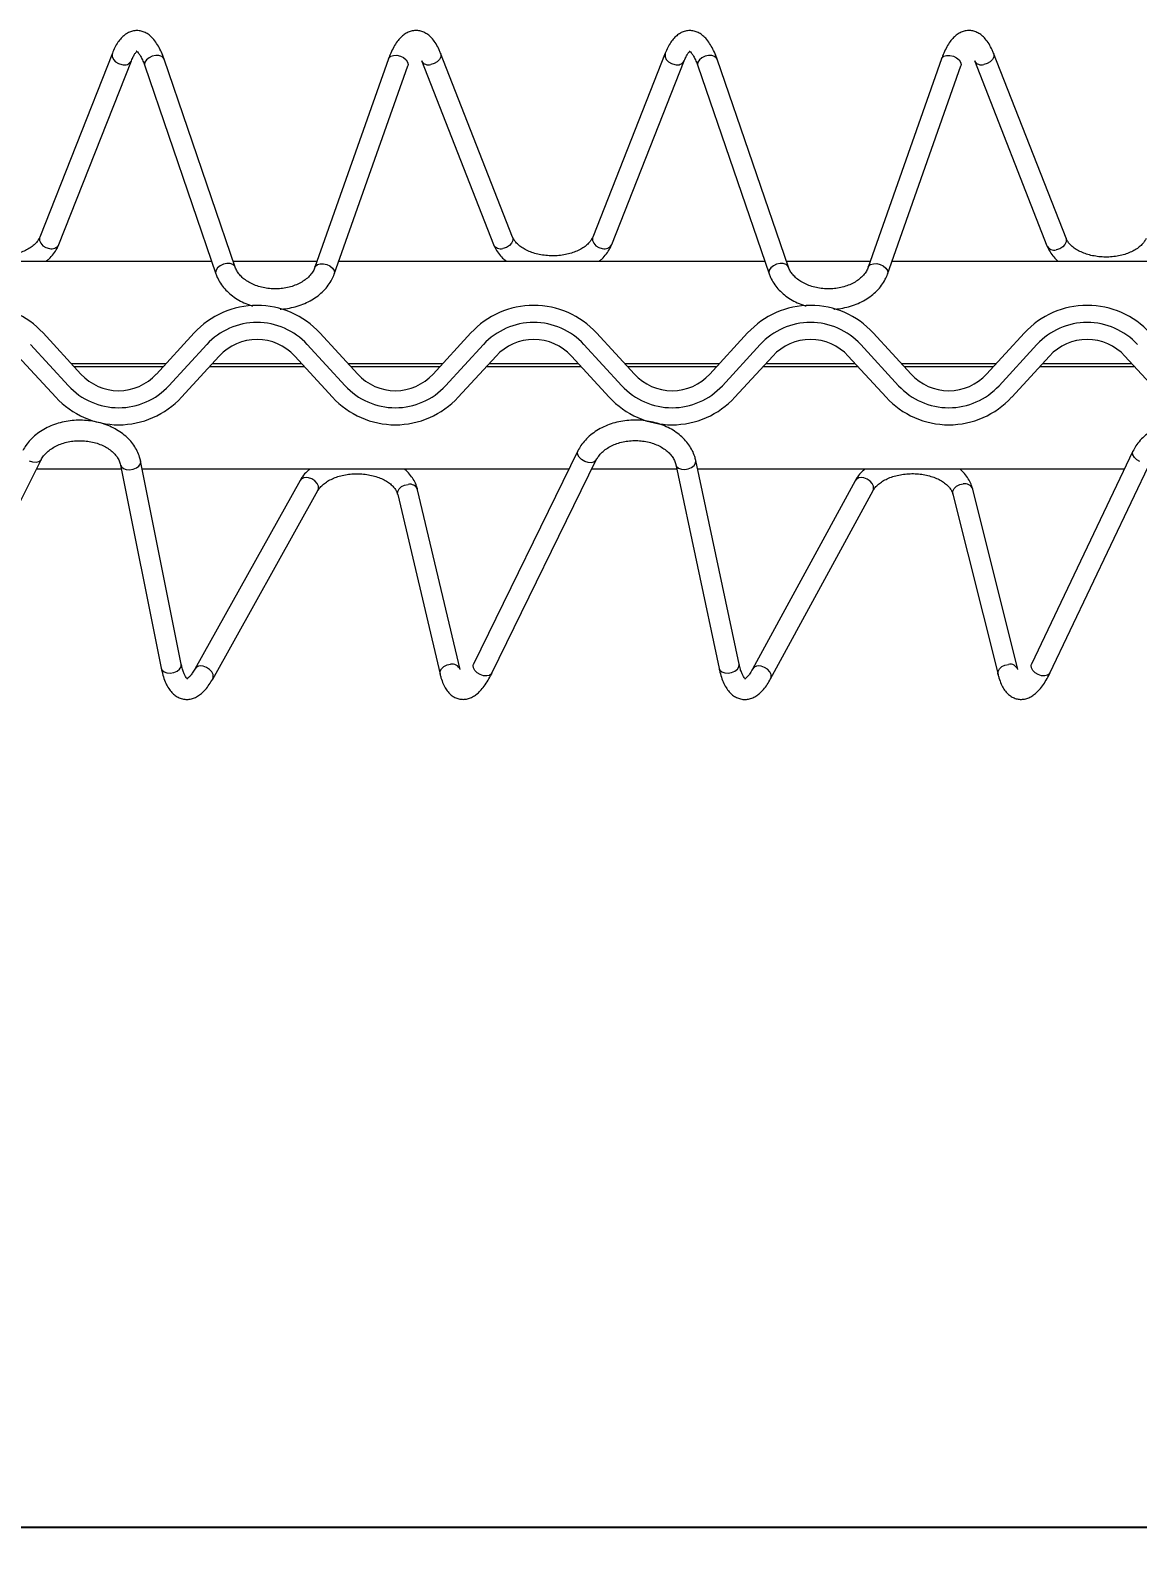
# Model space of a CAD drawing. Header units: millimetres. Extents: x 8743 to 322652, y 10189 to 229505.
# Drawn here: x 213731 to 223115, y 156994 to 169935 of the extents above; entities that cross this region are included whole.
import ezdxf

# ---------------------------------------------------------------- set-up
doc = ezdxf.new("R2010")
doc.units = ezdxf.units.MM
doc.header["$LTSCALE"] = 300
doc.header["$MEASUREMENT"] = 0
doc.header["$PDSIZE"] = -5
doc.layers.get('0').update_dxf_attribs({"color": 8, "linetype": 'CONTINUOUS'})
doc.layers.get('Defpoints').update_dxf_attribs({"color": 8, "linetype": 'CONTINUOUS'})
doc.layers.add('AZ-DIML', color=8, linetype='CONTINUOUS')
doc.styles.add('HY울릉도L', font='H2WULL_0.TTF')
doc.dimstyles.new('NDIM', dxfattribs={"dimscale": 150, "dimtxt": 3, "dimasz": 1.5, "dimexe": 3, "dimexo": 2, "dimgap": 1, "dimtad": 1, "dimdec": 0, "dimdsep": 46, "dimlunit": 6, "dimtxsty": 'HY울릉도L', "dimblk1": '_RXDOT', "dimblk2": '_RXDOT', "dimsah": 1, "dimcen": 3, "dimdle": 3, "dimclrd": 256, "dimclre": 256, "dimclrt": 3, "dimadec": 0, "dimazin": 0, "dimtfac": 1, "dimtdec": 4, "dimtix": 1, "dimtmove": 2, "dimatfit": 3, "dimldrblk": '_RXDOT', "dimfxl": 1, "dimtolj": 1, "dimtzin": 0, "dimarcsym": 0})

# ---------------------------------------------------------------- blocks, each defined once
blk = doc.blocks.new('*D406')
at = {"layer": 'AZ-DIML', "lineweight": -2}
for p, q in [((205681, 166205), (205681, 157229)), ((280752, 166205), (280752, 157229)), ((207181, 157244), (279252, 157244))]:
    blk.add_line(p, q, dxfattribs=at)
at = {"layer": 'AZ-DIML'}
for points in [[(207181, 157494), (207181, 156994), (205681, 157244)], [(279252, 156994), (279252, 157494), (280752, 157244)]]:
    blk.add_solid(points, dxfattribs=at)
at = {"layer": 'Defpoints', "color": 0}
for p in [(205681, 166215), (280752, 166215), (280752, 157244)]:
    blk.add_point(p, dxfattribs=at)
at = {"layer": 'AZ-DIML', "color": 3, "insert": (243216, 158066), "char_height": 1500, "attachment_point": 5, "style": 'HY울릉도L'}
blk.add_mtext('\\A1;2590', dxfattribs=at)
blk = doc.blocks.new('_RXDOT')
at = {"color": 0, "linetype": 'ByBlock'}
blk.add_line((-1, 0), (2, 0), dxfattribs=at)
at = {"color": 0, "linetype": 'ByBlock', "const_width": 0.5}
blk.add_lwpolyline([(-0.25, 0, 1), (0.25, 0, 1)], format="xyb", close=True, dxfattribs=at)

msp = doc.modelspace()

# ---------------------------------------------------------------- linework, layer by layer
at = {"color": 7, "linetype": 'Continuous', "lineweight": 15}
for p, q in [((214425.1, 169742.8), (213809.6, 168183.4)), ((213971.1, 168119.7), (214586.5, 169679.1)), ((215466.5, 167928.9), (214863.6, 169692.1)), ((216766.2, 169694.2), (216142.8, 167927.3)), ((217045.7, 169679.6), (217656.5, 168120.4)), ((217818.1, 168183.7), (217207.3, 169743)), ((219112.3, 169742.9), (218496.8, 168183.4)), ((218658.3, 168119.7), (219273.8, 169679.2)), ((220156.8, 167928.7), (219551.3, 169692.4)), ((221453.9, 169693.9), (220833.1, 167927.5)), ((221732.9, 169679.6), (222347.9, 168109.8)), ((222509.5, 168173.1), (221894.6, 169742.9)), ((214699.4, 169635.9), (215302.2, 167872.7)), ((216306.5, 167869.5), (216929.9, 169636.5)), ((219387.1, 169636), (219992.6, 167872.3)), ((220996.8, 167869.9), (221617.7, 169636.4)), ((211655.5, 167980.2), (215265.5, 167980.2)), ((215448.9, 167980.2), (216161.5, 167980.2)), ((216345.5, 167980.2), (219955.6, 167980.2)), ((220139.1, 167980.2), (220851.6, 167980.2)), ((221035.6, 167980.2), (224654.8, 167980.2)), ((213837.9, 167370.2), (214158.8, 167021.1)), ((214797.9, 167021.1), (215118.7, 167370.2)), ((216183.9, 167370.2), (216504.7, 167021.1)), ((217143.8, 167021.1), (217464.7, 167370.2)), ((218529.8, 167370.2), (218850.7, 167021.1)), ((219489.8, 167021.1), (219810.6, 167370.2)), ((220875.8, 167370.2), (221196.6, 167021.1)), ((221835.7, 167021.1), (222156.6, 167370.2)), ((214052.2, 166923.2), (213731.4, 167272.3)), ((215225.2, 167272.3), (214904.4, 166923.2)), ((216398.2, 166923.2), (216077.4, 167272.3)), ((217571.2, 167272.3), (217250.3, 166923.2)), ((218744.2, 166923.2), (218423.3, 167272.3)), ((219917.1, 167272.3), (219596.3, 166923.2)), ((221090.1, 166923.2), (220769.3, 167272.3)), ((222263.1, 167272.3), (221942.3, 166923.2)), ((213945.7, 166825.3), (213624.9, 167174.4)), ((214075, 167112.2), (214881.6, 167112.2)), ((214855, 167083.3), (214101.6, 167083.3)), ((215331.7, 167174.4), (215010.9, 166825.3)), ((216054.6, 167083.3), (215248, 167083.3)), ((215274.6, 167112.2), (216028, 167112.2)), ((216291.7, 166825.3), (215970.8, 167174.4)), ((216421, 167112.2), (217227.6, 167112.2)), ((217201, 167083.3), (216447.6, 167083.3)), ((217677.7, 167174.4), (217356.9, 166825.3)), ((218400.6, 167083.3), (217593.9, 167083.3)), ((217620.5, 167112.2), (218374, 167112.2)), ((218637.6, 166825.3), (218316.8, 167174.4)), ((218766.9, 167112.2), (219573.5, 167112.2)), ((219546.9, 167083.3), (218793.5, 167083.3)), ((220023.7, 167174.4), (219702.8, 166825.3)), ((220746.5, 167083.3), (219939.9, 167083.3)), ((219966.5, 167112.2), (220719.9, 167112.2)), ((220983.6, 166825.3), (220662.8, 167174.4)), ((221112.9, 167112.2), (221919.5, 167112.2)), ((221892.9, 167083.3), (221139.5, 167083.3)), ((222369.6, 167174.4), (222048.8, 166825.3)), ((223092.5, 167083.3), (222285.9, 167083.3)), ((222312.4, 167112.2), (223065.9, 167112.2)), ((223329.5, 166825.3), (223008.7, 167174.4)), ((212913.2, 164483.8), (213821.5, 166294.2)), ((218371.8, 166369.9), (217487, 164561.3)), ((217643, 164485), (218527.7, 166293.6)), ((219738.3, 164561.2), (219371, 166289.5)), ((223077.2, 166367.6), (222216.1, 164560.9)), ((222372.8, 164486.2), (223234, 166292.9)), ((214501.5, 166215.3), (213781.9, 166215.3)), ((214494.5, 166250.4), (214839.1, 164527.5)), ((215009.3, 164561.5), (214664.7, 166284.4)), ((218296.2, 166215.3), (214678.6, 166215.3)), ((219209.3, 166215.3), (218489.4, 166215.3)), ((219201.2, 166253.4), (219568.5, 164525.1)), ((223004.6, 166215.3), (219386.8, 166215.3)), ((216016.3, 166118.1), (215123.9, 164520.1)), ((215275.5, 164435.5), (216167.9, 166033.5)), ((217372.5, 164515.4), (217012.7, 166040.9)), ((220721.7, 166116), (219852.9, 164519.7)), ((220005.3, 164436.7), (220874.2, 166033)), ((222101.5, 164515.3), (221718.9, 166045.5)), ((216843.8, 166001), (217203.5, 164475.6)), ((221550.5, 166003.4), (221933, 164473.2))]:
    msp.add_line(p, q, dxfattribs=at)
at = {"color": 8, "linetype": 'Continuous', "lineweight": 15}
for p, q in [((214425.1, 169742.9), (214423, 169736.1)), ((214423, 169736.1), (214423.2, 169713.4)), ((214423.2, 169713.4), (214433.4, 169690.4)), ((214433.4, 169690.4), (214452.3, 169669.9)), ((214452.3, 169669.9), (214477.6, 169654.3)), ((214477.6, 169654.3), (214506.4, 169645.6)), ((214701.2, 169666), (214697.5, 169645.4)), ((214714.7, 169686.4), (214701.2, 169666)), ((214736.1, 169704), (214714.7, 169686.4)), ((214763.1, 169716.9), (214736.1, 169704)), ((214792.3, 169723.4), (214763.1, 169716.9)), ((214820.2, 169722.7), (214792.3, 169723.4)), ((214843.4, 169714.9), (214820.2, 169722.7)), ((214859.1, 169701), (214843.4, 169714.9)), ((214863.6, 169692.1), (214859.1, 169701)), ((216766.2, 169694.2), (216770.6, 169702.8)), ((216770.6, 169702.8), (216786.3, 169716.6)), ((216786.3, 169716.6), (216809.5, 169724.3)), ((216809.5, 169724.3), (216837.3, 169724.8)), ((216837.3, 169724.8), (216866.4, 169718.1)), ((216866.4, 169718.1), (216893.3, 169705.1)), ((216893.3, 169705.1), (216914.8, 169687.3)), ((216914.8, 169687.3), (216928.2, 169666.9)), ((216928.2, 169666.9), (216931.9, 169646.2)), ((217154.2, 169654.4), (217125.4, 169645.9)), ((217179.7, 169669.9), (217154.2, 169654.4)), ((217198.7, 169690.3), (217179.7, 169669.9)), ((217209.1, 169713.2), (217198.7, 169690.3)), ((217207.3, 169743), (217209.4, 169736)), ((217209.4, 169736), (217209.1, 169713.2)), ((219112.3, 169742.9), (219110.2, 169735.8)), ((219110.2, 169735.8), (219110.5, 169713.1)), ((219110.5, 169713.1), (219120.8, 169690.1)), ((219120.8, 169690.1), (219139.9, 169669.7)), ((219139.9, 169669.7), (219165.3, 169654.2)), ((219165.3, 169654.2), (219194.1, 169645.6)), ((219388.9, 169665.8), (219385.2, 169645.2)), ((219402.2, 169686.3), (219388.9, 169665.8)), ((219423.6, 169704), (219402.2, 169686.3)), ((219450.5, 169717), (219423.6, 169704)), ((219479.6, 169723.5), (219450.5, 169717)), ((219507.5, 169723), (219479.6, 169723.5)), ((219530.8, 169715.3), (219507.5, 169723)), ((219546.7, 169701.5), (219530.8, 169715.3)), ((219551.3, 169692.4), (219546.7, 169701.5)), ((221453.9, 169693.9), (221458.4, 169702.8)), ((221458.4, 169702.8), (221474.2, 169716.5)), ((221474.2, 169716.5), (221497.5, 169724.1)), ((221497.5, 169724.1), (221525.4, 169724.5)), ((221525.4, 169724.5), (221554.5, 169717.8)), ((221554.5, 169717.8), (221581.4, 169704.8)), ((221581.4, 169704.8), (221602.7, 169686.9)), ((221602.7, 169686.9), (221616, 169666.5)), ((221616, 169666.5), (221619.6, 169645.8)), ((221841.2, 169654.2), (221812.4, 169645.7)), ((221866.7, 169669.6), (221841.2, 169654.2)), ((221885.8, 169690), (221866.7, 169669.6)), ((221896.3, 169712.9), (221885.8, 169690)), ((221894.6, 169742.9), (221896.7, 169735.7)), ((221896.7, 169735.7), (221896.3, 169712.9)), ((214697.5, 169645.4), (214699.4, 169635.9)), ((216931.9, 169646.2), (216929.9, 169636.5)), ((219385.2, 169645.2), (219387.1, 169636)), ((221619.6, 169645.8), (221617.7, 169636.4)), ((213809.6, 168183.4), (213807.5, 168176.6)), ((213807.5, 168176.6), (213807.7, 168153.9)), ((213807.7, 168153.9), (213817.9, 168130.9)), ((213817.9, 168130.9), (213836.8, 168110.4)), ((213836.8, 168110.4), (213862.2, 168094.9)), ((217790.6, 168110.6), (217765.1, 168095.1)), ((217809.6, 168131), (217790.6, 168110.6)), ((217819.9, 168153.9), (217809.6, 168131)), ((217818.1, 168183.7), (217820.3, 168176.7)), ((217820.3, 168176.7), (217819.9, 168153.9)), ((218496.8, 168183.4), (218494.7, 168176.3)), ((218494.7, 168176.3), (218495, 168153.5)), ((218495, 168153.5), (218505.3, 168130.6)), ((218505.3, 168130.6), (218524.4, 168110.1)), ((218524.4, 168110.1), (218549.8, 168094.7)), ((222481.7, 168099.8), (222456.2, 168084.4)), ((222500.8, 168120.2), (222481.7, 168099.8)), ((222511.2, 168143.1), (222500.8, 168120.2)), ((222509.5, 168173.1), (222511.7, 168165.9)), ((222511.7, 168165.9), (222511.2, 168143.1)), ((213862.2, 168094.9), (213890.9, 168086.1)), ((217765.1, 168095.1), (217736.3, 168086.6)), ((218549.8, 168094.7), (218578.6, 168086.1)), ((222456.2, 168084.4), (222427.4, 168076)), ((215304.1, 167902.8), (215300.4, 167882.1)), ((215300.4, 167882.1), (215302.2, 167872.7)), ((215317.5, 167923.1), (215304.1, 167902.8)), ((215339, 167940.8), (215317.5, 167923.1)), ((215366, 167953.7), (215339, 167940.8)), ((215395.2, 167960.2), (215366, 167953.7)), ((215423, 167959.5), (215395.2, 167960.2)), ((215446.3, 167951.7), (215423, 167959.5)), ((215462, 167937.8), (215446.3, 167951.7)), ((215466.4, 167929.3), (215462, 167937.8)), ((216142.9, 167927.7), (216147.1, 167935.9)), ((216147.1, 167935.9), (216162.9, 167949.7)), ((216162.9, 167949.7), (216186, 167957.3)), ((216186, 167957.3), (216213.9, 167957.8)), ((216213.9, 167957.8), (216243, 167951.2)), ((216243, 167951.2), (216269.9, 167938.2)), ((216269.9, 167938.2), (216291.3, 167920.4)), ((216291.3, 167920.4), (216304.7, 167899.9)), ((216304.7, 167899.9), (216308.5, 167879.3)), ((216308.5, 167879.3), (216306.5, 167869.5)), ((219994.4, 167902.1), (219990.7, 167881.5)), ((219990.7, 167881.5), (219992.6, 167872.3)), ((220007.7, 167922.5), (219994.4, 167902.1)), ((220029.1, 167940.3), (220007.7, 167922.5)), ((220056, 167953.2), (220029.1, 167940.3)), ((220085.1, 167959.8), (220056, 167953.2)), ((220113, 167959.2), (220085.1, 167959.8)), ((220136.3, 167951.6), (220113, 167959.2)), ((220152.2, 167937.8), (220136.3, 167951.6)), ((220156.7, 167929.1), (220152.2, 167937.8)), ((220833.2, 167927.9), (220837.6, 167936.3)), ((220837.6, 167936.3), (220853.4, 167950.1)), ((220853.4, 167950.1), (220876.7, 167957.6)), ((220876.7, 167957.6), (220904.6, 167958.1)), ((220904.6, 167958.1), (220933.7, 167951.4)), ((220933.7, 167951.4), (220960.5, 167938.3)), ((220960.5, 167938.3), (220981.9, 167920.5)), ((220981.9, 167920.5), (220995.2, 167900)), ((220995.2, 167900), (220998.8, 167879.4)), ((220998.8, 167879.4), (220996.8, 167869.9)), ((213817.7, 166288.3), (213801.6, 166276.3)), ((213821.3, 166293.9), (213817.7, 166288.3)), ((218368.5, 166358.5), (218371.8, 166369.9)), ((218371.2, 166337.8), (218368.5, 166358.5)), ((218383.3, 166316.4), (218371.2, 166337.8)), ((218403.5, 166296.8), (218383.3, 166316.4)), ((218429.2, 166281.4), (218403.5, 166296.8)), ((218527.6, 166293.3), (218523.9, 166287.5)), ((219371.6, 166286.2), (219371, 166289.5)), ((223074.1, 166356.4), (223077.3, 166367.6)), ((223076.8, 166335.7), (223074.1, 166356.4)), ((223089.1, 166314.3), (223076.8, 166335.7)), ((223109.3, 166294.9), (223089.1, 166314.3)), ((223135.2, 166279.7), (223109.3, 166294.9)), ((213751.3, 166273.5), (213723.2, 166283)), ((213778.6, 166271.2), (213751.3, 166273.5)), ((213801.6, 166276.3), (213778.6, 166271.2)), ((214494.6, 166250), (214501.7, 166234.5)), ((214501.7, 166234.5), (214518.7, 166219.9)), ((214518.7, 166219.9), (214543, 166211)), ((214543, 166211), (214571.8, 166209)), ((214571.8, 166209), (214601.5, 166214)), ((214601.5, 166214), (214628.6, 166225.4)), ((214628.6, 166225.4), (214649.7, 166241.9)), ((214649.7, 166241.9), (214662.5, 166261.4)), ((214662.5, 166261.4), (214665.2, 166281.7)), ((214665.2, 166281.7), (214664.7, 166284.4)), ((218457.4, 166272.1), (218429.2, 166281.4)), ((218484.7, 166270), (218457.4, 166272.1)), ((218507.8, 166275.4), (218484.7, 166270)), ((218523.9, 166287.5), (218507.8, 166275.4)), ((219201.3, 166253), (219208.2, 166238.2)), ((219208.2, 166238.2), (219225.1, 166223.6)), ((219225.1, 166223.6), (219249.4, 166214.9)), ((219249.4, 166214.9), (219278.1, 166213)), ((219278.1, 166213), (219307.7, 166218.1)), ((219307.7, 166218.1), (219334.8, 166229.6)), ((219334.8, 166229.6), (219356, 166246.2)), ((219356, 166246.2), (219368.8, 166265.9)), ((219368.8, 166265.9), (219371.6, 166286.2)), ((216116.6, 166132.1), (216088.6, 166141.9)), ((216141.7, 166115.6), (216116.6, 166132.1)), ((216160.8, 166094.2), (216141.7, 166115.6)), ((216171.6, 166070.7), (216160.8, 166094.2)), ((216167.9, 166033.5), (216172.9, 166047.7)), ((216172.9, 166047.7), (216171.6, 166070.7)), ((216844.5, 166026.5), (216855.9, 166048.6)), ((216855.9, 166048.6), (216876, 166067.4)), ((216876, 166067.4), (216902.5, 166080.6)), ((216902.5, 166080.6), (216932, 166086.5)), ((220822.7, 166130.9), (220794.6, 166140.6)), ((220847.9, 166114.4), (220822.7, 166130.9)), ((220867, 166093.2), (220847.9, 166114.4)), ((220877.8, 166069.6), (220867, 166093.2)), ((220874.2, 166033), (220878.9, 166046.7)), ((220878.9, 166046.7), (220877.8, 166069.6)), ((221549.8, 166006.6), (221551, 166029.3)), ((221551, 166029.3), (221562.4, 166051.5)), ((221562.4, 166051.5), (221582.4, 166070.5)), ((221582.4, 166070.5), (221608.8, 166083.8)), ((221608.8, 166083.8), (221638.2, 166090.1)), ((216843.2, 166003.7), (216844.5, 166026.5)), ((216843.8, 166001), (216843.2, 166003.7)), ((221550.5, 166003.4), (221549.8, 166006.6)), ((214839.1, 164527.5), (214846.2, 164511.6)), ((214846.2, 164511.6), (214863.2, 164497)), ((214863.2, 164497), (214887.6, 164488.1)), ((214887.6, 164488.1), (214916.4, 164486.1)), ((214916.4, 164486.1), (214946.1, 164491)), ((214946.1, 164491), (214973.1, 164502.5)), ((214973.1, 164502.5), (214994.3, 164519)), ((214994.3, 164519), (215007, 164538.5)), ((215007, 164538.5), (215009.7, 164558.8)), ((215009.7, 164558.8), (215009.3, 164561.5)), ((215224.2, 164534.1), (215196.2, 164543.9)), ((215249.3, 164517.6), (215224.2, 164534.1)), ((215268.4, 164496.2), (215249.3, 164517.6)), ((215279.2, 164472.6), (215268.4, 164496.2)), ((217203, 164478.3), (217204.3, 164501)), ((217203.5, 164475.5), (217203, 164478.3)), ((217204.3, 164501), (217215.7, 164523.1)), ((217215.7, 164523.1), (217235.8, 164541.9)), ((217235.8, 164541.9), (217262.2, 164555.1)), ((217262.2, 164555.1), (217291.7, 164561.1)), ((217483.7, 164549.9), (217487, 164561.3)), ((217486.4, 164529.2), (217483.7, 164549.9)), ((217498.5, 164507.8), (217486.4, 164529.2)), ((217518.7, 164488.2), (217498.5, 164507.8)), ((217544.4, 164472.8), (217518.7, 164488.2)), ((217639.1, 164478.9), (217623, 164466.7)), ((217643, 164485), (217639.1, 164478.9)), ((219568.5, 164525.1), (219575.5, 164509.8)), ((219575.5, 164509.8), (219592.4, 164495.3)), ((219592.4, 164495.3), (219616.6, 164486.6)), ((219616.6, 164486.6), (219645.3, 164484.6)), ((219645.3, 164484.6), (219675, 164489.8)), ((219675, 164489.8), (219702.1, 164501.3)), ((219702.1, 164501.3), (219723.3, 164517.9)), ((219723.3, 164517.9), (219736.1, 164537.6)), ((219736.1, 164537.6), (219738.8, 164557.9)), ((219738.8, 164557.9), (219738.3, 164561.2)), ((219953.9, 164534.5), (219925.7, 164544.2)), ((219979, 164518.1), (219953.9, 164534.5)), ((219998.1, 164496.8), (219979, 164518.1)), ((220008.9, 164473.3), (219998.1, 164496.8)), ((221932.4, 164476.4), (221933.6, 164499.2)), ((221933, 164473.2), (221932.4, 164476.4)), ((221933.6, 164499.2), (221944.9, 164521.4)), ((221944.9, 164521.4), (221964.9, 164540.3)), ((221964.9, 164540.3), (221991.3, 164553.7)), ((221991.3, 164553.7), (222020.8, 164559.9)), ((222212.9, 164549.7), (222216.1, 164560.9)), ((222215.6, 164529), (222212.9, 164549.7)), ((222227.9, 164507.6), (222215.6, 164529)), ((222248.2, 164488.2), (222227.9, 164507.6)), ((222274, 164473), (222248.2, 164488.2)), ((222368.9, 164479.9), (222352.8, 164467.6)), ((222372.8, 164486.2), (222368.9, 164479.9)), ((215275.5, 164435.5), (215280.5, 164449.7)), ((215280.5, 164449.7), (215279.2, 164472.6)), ((217572.7, 164463.5), (217544.4, 164472.8)), ((217600, 164461.4), (217572.7, 164463.5)), ((217623, 164466.7), (217600, 164461.4)), ((220005.4, 164436.7), (220010.1, 164450.3)), ((220010.1, 164450.3), (220008.9, 164473.3)), ((222302.3, 164463.9), (222274, 164473)), ((222329.7, 164462.1), (222302.3, 164463.9)), ((222352.8, 164467.6), (222329.7, 164462.1))]:
    msp.add_line(p, q, dxfattribs=at)
for centre, radius, start, end in [((214525.8, 169711.8), 69, 253.64278, 331.42957), ((217106.4, 169712.1), 68.9, 208.37541, 286.04018), ((219213.2, 169711.6), 68.7, 253.84352, 331.82261), ((221793.6, 169711.9), 68.8, 208.32354, 285.88831), ((213910.4, 168152.2), 68.9, 253.60567, 331.77604), ((217717.2, 168152.7), 68.8, 208.02161, 286.07453), ((218597.7, 168152.1), 68.7, 253.8508, 331.84517), ((222408.5, 168142), 68.7, 207.96206, 285.92325), ((216068, 166082.6), 62.7, 70.89507, 145.52081), ((216945.2, 166015.6), 72.1, 20.48138, 100.52158), ((220774.2, 166080.7), 63.2, 71.14118, 146.05799), ((221651.9, 166019.6), 71.8, 21.18138, 101.00249), ((215175.6, 164484.6), 62.7, 70.89977, 145.27821), ((217304.9, 164490), 72.2, 20.85682, 100.48539), ((219905.3, 164484.3), 63.3, 71.16278, 145.79439), ((222034.5, 164489.3), 71.9, 21.54533, 100.97302)]:
    msp.add_arc(centre, radius, start, end, dxfattribs=at)
at = {"color": 7, "linetype": 'Continuous', "lineweight": 15}
for centre, radius, start, end in [((213305.3, 166880.8), 723.3, 42.58222, 137.41778), ((215651.3, 166880.8), 723.3, 42.58222, 137.41778), ((217997.2, 166880.8), 723.3, 42.58222, 137.41778), ((220343.2, 166880.8), 723.3, 42.58222, 137.41778), ((222689.2, 166880.8), 723.3, 42.58222, 137.41778), ((215651.3, 166880.8), 578.7, 42.58222, 137.41778), ((217997.2, 166880.8), 578.7, 42.58222, 137.41778), ((220343.2, 166880.8), 578.7, 42.58222, 137.41778), ((222689.2, 166880.8), 578.7, 42.58222, 137.41778), ((215651.3, 166880.8), 434, 42.58222, 137.41778), ((217997.2, 166880.8), 434, 42.58222, 137.41778), ((220343.2, 166880.8), 434, 42.58222, 137.41778), ((222689.2, 166880.8), 434, 42.58222, 137.41778), ((214478.3, 167314.8), 434, 222.58222, 317.41778), ((216824.3, 167314.8), 434, 222.58222, 317.41778), ((219170.2, 167314.8), 434, 222.58222, 317.41778), ((221516.2, 167314.8), 434, 222.58222, 317.41778), ((214478.3, 167314.8), 723.3, 222.58222, 317.41778), ((214478.3, 167314.8), 578.7, 222.58222, 317.41778), ((216824.3, 167314.8), 723.3, 222.58222, 317.41778), ((216824.3, 167314.8), 578.7, 222.58222, 317.41778), ((219170.2, 167314.8), 723.3, 222.58222, 317.41778), ((219170.2, 167314.8), 578.7, 222.58222, 317.41778), ((221516.2, 167314.8), 723.3, 222.58222, 317.41778), ((221516.2, 167314.8), 578.7, 222.58222, 317.41778)]:
    msp.add_arc(centre, radius, start, end, dxfattribs=at)
for points, knots in [([(214863.6, 169692.1), (214860, 169702.3), (214849.3, 169732.6), (214828.9, 169778.6), (214801.1, 169827.7), (214770.5, 169867.5), (214737.8, 169897.7), (214704.5, 169918.4), (214669.5, 169931.1), (214632.5, 169935.6), (214595.4, 169931.2), (214560.1, 169918.2), (214528.1, 169897.9), (214498.6, 169870.4), (214470.9, 169834.8), (214446.1, 169792.4), (214431.9, 169758.9), (214425.1, 169742.8)], [0, 0, 0, 0, 0.0410967, 0.1218047, 0.2041123, 0.2885651, 0.3579154, 0.4203928, 0.4786101, 0.5349717, 0.5945933, 0.6531652, 0.7132085, 0.7777778, 0.8493115, 0.9279113, 1, 1, 1, 1]), ([(217207.3, 169743), (217203.5, 169752.3), (217192, 169780.4), (217170, 169822.3), (217140.8, 169863.3), (217109, 169894.6), (217076.4, 169916.4), (217041.7, 169930.3), (217004.8, 169936), (216967.4, 169932.9), (216931.6, 169921.1), (216898.6, 169901.9), (216867.7, 169875.3), (216838.3, 169840.6), (216810.4, 169796.7), (216786.2, 169747.5), (216772.4, 169710.8), (216766.2, 169694.2)], [0, 0, 0, 0, 0.0415326, 0.1242981, 0.2088034, 0.2779157, 0.3403666, 0.3987068, 0.4553013, 0.5151142, 0.5739796, 0.6344535, 0.6995389, 0.7715616, 0.8504285, 0.9325319, 1, 1, 1, 1]), ([(219551.3, 169692.4), (219547.7, 169702.6), (219536.9, 169732.9), (219516.5, 169778.8), (219488.6, 169827.9), (219457.9, 169867.7), (219425.1, 169897.9), (219391.8, 169918.6), (219356.7, 169931.2), (219319.7, 169935.7), (219282.6, 169931.3), (219247.3, 169918.2), (219215.3, 169897.8), (219185.7, 169870.4), (219158, 169834.6), (219133.2, 169792.3), (219119.1, 169758.9), (219112.3, 169742.9)], [0, 0, 0, 0, 0.0411075, 0.1218265, 0.2041441, 0.2885927, 0.3579554, 0.4204683, 0.4787316, 0.5351412, 0.5948092, 0.6534292, 0.7135272, 0.7781484, 0.8497166, 0.9283268, 1, 1, 1, 1]), ([(221894.6, 169742.9), (221890.7, 169752.3), (221879.3, 169780.3), (221857.2, 169822.2), (221828.1, 169863.2), (221796.3, 169894.5), (221763.7, 169916.3), (221729.1, 169930.2), (221692.2, 169936), (221654.8, 169932.8), (221619, 169921), (221586.1, 169901.8), (221555.3, 169875.3), (221525.9, 169840.5), (221498.1, 169796.6), (221473.8, 169747.5), (221460.1, 169710.6), (221453.9, 169693.9)], [0, 0, 0, 0, 0.0415214, 0.1242757, 0.2087797, 0.2778997, 0.3403298, 0.3986355, 0.45519, 0.514958, 0.5737704, 0.6341846, 0.6992061, 0.7711763, 0.8500213, 0.932129, 1, 1, 1, 1]), ([(214586.5, 169679.1), (214589.3, 169685.8), (214597, 169704.6), (214609.8, 169728.8), (214623.9, 169749.1), (214630.1, 169755.2), (214633.2, 169758.1)], [0, 0, 0, 0, 0.1611002, 0.4492277, 0.72912, 1, 1, 1, 1]), ([(214628.4, 169761), (214628.2, 169761.1), (214627.3, 169761.4), (214632.4, 169758.7), (214642.7, 169748.6), (214656.7, 169729.9), (214672.2, 169702.9), (214686.7, 169671.2), (214695.6, 169646.5), (214699.4, 169635.9)], [0, 0, 0, 0, 0.046009, 0.2015232, 0.3652174, 0.5281586, 0.6953314, 0.8684997, 1, 1, 1, 1]), ([(219273.8, 169679.2), (219276.6, 169685.9), (219284.3, 169704.6), (219297, 169728.8), (219310.4, 169748.3), (219316.3, 169753.9), (219318.9, 169756.4)], [0, 0, 0, 0, 0.168473, 0.4697959, 0.7625321, 1, 1, 1, 1]), ([(219315.9, 169761.1), (219315.7, 169761.2), (219314.9, 169761.4), (219320, 169758.7), (219330.4, 169748.6), (219344.5, 169729.8), (219360, 169702.7), (219374.5, 169671), (219383.3, 169646.5), (219387.1, 169636)], [0, 0, 0, 0, 0.0483576, 0.203766, 0.3673599, 0.5302104, 0.6972639, 0.8702826, 1, 1, 1, 1]), ([(213809.6, 168183.4), (213807.8, 168179.2), (213802.4, 168166.7), (213787.9, 168144.5), (213762.6, 168117.7), (213728.8, 168092.1), (213688.5, 168069.6), (213642.5, 168050.9), (213591.8, 168036.6), (213537.7, 168027.3), (213481.7, 168023.5), (213425.3, 168025.1), (213370.2, 168032.3), (213317.9, 168044.6), (213269.9, 168061.6), (213227.6, 168082.5), (213191.8, 168106.4), (213163.5, 168132.2), (213142.5, 168158.5), (213134.8, 168175.3), (213130.9, 168183.7)], [0, 0, 0, 0, 0.0282739, 0.084194, 0.1437598, 0.2014916, 0.2586397, 0.3157331, 0.3729777, 0.4304331, 0.4880595, 0.5457555, 0.6033915, 0.660811, 0.7179264, 0.7746698, 0.8310842, 0.8873908, 0.9439687, 1, 1, 1, 1]), ([(213865.7, 167980.2), (213872.7, 167985.8), (213895.7, 168003.9), (213926.6, 168039.9), (213954.4, 168081.3), (213966.4, 168108.9), (213971.1, 168119.7)], [0, 0, 0, 0, 0.1450066, 0.4722944, 0.7948617, 1, 1, 1, 1]), ([(217656.5, 168120.4), (217660.7, 168110.6), (217671.7, 168084.8), (217696.9, 168045.7), (217728, 168008.5), (217752.2, 167988.3), (217761.9, 167980.2)], [0, 0, 0, 0, 0.1859686, 0.4887889, 0.7959014, 1, 1, 1, 1]), ([(218496.8, 168183.4), (218495, 168179.2), (218489.6, 168166.7), (218475.1, 168144.5), (218449.8, 168117.7), (218416, 168092.1), (218375.8, 168069.6), (218329.7, 168050.9), (218279, 168036.6), (218224.9, 168027.3), (218168.9, 168023.5), (218112.5, 168025.1), (218057.4, 168032.3), (218005.2, 168044.6), (217957.2, 168061.6), (217914.8, 168082.5), (217879, 168106.4), (217850.7, 168132.2), (217829.8, 168158.5), (217822, 168175.3), (217818.1, 168183.7)], [0, 0, 0, 0, 0.028274, 0.0841943, 0.1437602, 0.2014922, 0.2586404, 0.315734, 0.3729787, 0.4304343, 0.4880609, 0.545757, 0.6033862, 0.6608124, 0.7179219, 0.7746655, 0.8310801, 0.8873905, 0.9439685, 1, 1, 1, 1]), ([(218552.9, 167980.2), (218559.9, 167985.8), (218582.9, 168003.9), (218613.8, 168039.9), (218641.7, 168081.3), (218653.7, 168108.9), (218658.3, 168119.7)], [0, 0, 0, 0, 0.145005, 0.4722892, 0.794853, 1, 1, 1, 1]), ([(222347.9, 168109.8), (222352.1, 168100), (222363.1, 168074.3), (222388.3, 168035.2), (222415.7, 168001.7), (222435.7, 167984.9), (222441.2, 167980.2)], [0, 0, 0, 0, 0.2037825, 0.53561, 0.8721221, 1, 1, 1, 1]), ([(223187.9, 168172), (223186, 168167.8), (223180.6, 168155.3), (223165.8, 168133.2), (223140.3, 168106.4), (223106.4, 168080.9), (223065.9, 168058.4), (223019.7, 168039.8), (222968.9, 168025.7), (222914.7, 168016.6), (222858.7, 168012.9), (222802.3, 168014.7), (222747.3, 168022), (222695.1, 168034.4), (222647.3, 168051.6), (222605.1, 168072.6), (222569.5, 168096.5), (222541.4, 168122.3), (222520.9, 168148.4), (222513.2, 168165), (222509.5, 168173.1)], [0, 0, 0, 0, 0.0283257, 0.084272, 0.1438579, 0.2016625, 0.2589101, 0.316106, 0.3734628, 0.4310285, 0.4887577, 0.5465568, 0.6042957, 0.6618092, 0.7190196, 0.7758502, 0.832362, 0.8887685, 0.9454682, 1, 1, 1, 1]), ([(215302.2, 167872.7), (215306.2, 167862.2), (215316.7, 167834.2), (215340.9, 167790.9), (215376.2, 167744.5), (215419.2, 167702.1), (215469.1, 167664.5), (215525.2, 167632.7), (215574.3, 167610.7), (215605.6, 167601.8), (215615.2, 167599.1)], [0, 0, 0, 0, 0.083578, 0.2223605, 0.3621413, 0.5036086, 0.6466171, 0.7908148, 0.935778, 1, 1, 1, 1]), ([(216142.8, 167927.3), (216140.7, 167922), (216134.1, 167904.9), (216117, 167876.4), (216088.1, 167843.6), (216051.9, 167814.2), (216009.5, 167789.1), (215961.8, 167768.9), (215909.9, 167754.1), (215855.2, 167745.3), (215799.3, 167742.8), (215743.5, 167746.6), (215689.4, 167756.6), (215638.5, 167772.4), (215592.2, 167793.4), (215551.6, 167818.8), (215517.7, 167847.7), (215491.1, 167879.1), (215474.9, 167906.5), (215468.6, 167923.2), (215466.5, 167928.9)], [0, 0, 0, 0, 0.0283728, 0.0915613, 0.1527242, 0.2122426, 0.2709777, 0.3294121, 0.3877637, 0.446104, 0.5044537, 0.5627808, 0.6210081, 0.6790888, 0.7370046, 0.794814, 0.8526264, 0.9107537, 0.9697481, 1, 1, 1, 1]), ([(215848.4, 167572.1), (215851.4, 167572.1), (215877.6, 167572.7), (215926.3, 167580.6), (215993.2, 167596.2), (216056.8, 167619.5), (216116.1, 167649.3), (216169.9, 167685.3), (216217.3, 167726.9), (216256.9, 167773.4), (216287.2, 167821.2), (216300.4, 167854.4), (216306.5, 167869.5)], [0, 0, 0, 0, 0.0143925, 0.1260078, 0.2377981, 0.3497864, 0.4619472, 0.574141, 0.6861007, 0.7974206, 0.9076657, 1, 1, 1, 1]), ([(219992.6, 167872.3), (219996.6, 167861.8), (220007.1, 167833.8), (220031.3, 167790.5), (220066.8, 167744.1), (220109.8, 167701.8), (220159.7, 167664.2), (220215.8, 167632.5), (220264.9, 167610.5), (220296, 167601.8), (220305.4, 167599.1)], [0, 0, 0, 0, 0.0836715, 0.222622, 0.3625849, 0.5042254, 0.6474051, 0.7917724, 0.9369055, 1, 1, 1, 1]), ([(220833.1, 167927.5), (220831, 167922.2), (220824.4, 167905.1), (220807.4, 167876.6), (220778.5, 167843.8), (220742.4, 167814.4), (220700, 167789.2), (220652.3, 167769), (220600.4, 167754.2), (220545.8, 167745.4), (220489.8, 167742.8), (220434, 167746.6), (220379.9, 167756.5), (220329, 167772.3), (220282.7, 167793.2), (220242.1, 167818.6), (220208.1, 167847.5), (220181.4, 167878.9), (220165.3, 167906.3), (220159, 167923), (220156.8, 167928.7)], [0, 0, 0, 0, 0.0283729, 0.0915778, 0.1527527, 0.2122746, 0.271016, 0.3294504, 0.3878076, 0.4461458, 0.5044992, 0.5628214, 0.6210497, 0.6791307, 0.7370528, 0.7948575, 0.8526715, 0.9107929, 0.9697832, 1, 1, 1, 1]), ([(220540.1, 167572.1), (220542.8, 167572.2), (220568.7, 167572.8), (220617.1, 167580.7), (220683.9, 167596.4), (220747.5, 167619.7), (220806.8, 167649.5), (220860.6, 167685.6), (220907.9, 167727.2), (220947.4, 167773.8), (220977.6, 167821.6), (220990.8, 167854.8), (220996.8, 167869.9)], [0, 0, 0, 0, 0.0129501, 0.1247426, 0.2366924, 0.3488541, 0.4611905, 0.5735516, 0.6856776, 0.79716, 0.9075618, 1, 1, 1, 1]), ([(214664.7, 166284.4), (214662.2, 166295.3), (214655.5, 166324.2), (214637.3, 166369.4), (214608.4, 166418.6), (214571.5, 166464.2), (214527.2, 166505.7), (214476.1, 166542.3), (214419.2, 166573.3), (214357.3, 166598.1), (214291.8, 166616.2), (214223.7, 166627.4), (214154.3, 166631.4), (214084.7, 166628.2), (214016.2, 166617.8), (213949.9, 166600.3), (213887, 166575.9), (213828.7, 166544.9), (213775.9, 166507.8), (213730.1, 166465.2), (213692.8, 166419.8), (213674.7, 166387.3), (213666.3, 166372.1)], [0, 0, 0, 0, 0.02987048, 0.07893491, 0.12826329, 0.17813688, 0.22860781, 0.27960765, 0.33099928, 0.38264552, 0.43442221, 0.48626529, 0.53814051, 0.59006837, 0.64206019, 0.69412878, 0.74629932, 0.7985414, 0.85077399, 0.90287137, 0.95463435, 1, 1, 1, 1]), ([(219371, 166289.5), (219368.4, 166300.4), (219361.3, 166329.1), (219342.5, 166374.2), (219313.1, 166423.1), (219275.6, 166468.5), (219230.8, 166509.7), (219179.3, 166545.9), (219121.9, 166576.5), (219059.8, 166600.8), (218994, 166618.4), (218925.7, 166629.1), (218856.3, 166632.5), (218786.8, 166628.8), (218718.4, 166617.9), (218652.3, 166599.8), (218589.7, 166575), (218531.7, 166543.5), (218479.4, 166506), (218434.1, 166463), (218397.5, 166417.5), (218380, 166385), (218371.8, 166369.9)], [0, 0, 0, 0, 0.0298736, 0.0789814, 0.1283626, 0.178299, 0.2288326, 0.279885, 0.3313203, 0.3829996, 0.434805, 0.4866671, 0.5385641, 0.5905177, 0.6425338, 0.6946292, 0.7468268, 0.7990885, 0.8513403, 0.9034379, 0.9551884, 1, 1, 1, 1]), ([(223661.4, 166624.4), (223650.1, 166626.2), (223616.2, 166631.8), (223558.2, 166633.3), (223488.8, 166629.3), (223420.5, 166617.8), (223354.7, 166599.3), (223292.4, 166573.9), (223234.7, 166542), (223182.9, 166504.1), (223138.1, 166460.7), (223102.3, 166415), (223085.1, 166382.6), (223077.2, 166367.6)], [0, 0, 0, 0, 0.0477128, 0.1441052, 0.2405903, 0.3372074, 0.4339755, 0.5309158, 0.6279843, 0.7250102, 0.8217274, 0.9177699, 1, 1, 1, 1]), ([(213821.5, 166294.2), (213824.3, 166299.5), (213833.3, 166316.2), (213854.3, 166343.6), (213887.5, 166374.4), (213927.4, 166401.4), (213973, 166423.8), (214023.3, 166440.9), (214077, 166452.2), (214132.6, 166457.4), (214188.7, 166456.2), (214243.7, 166448.7), (214296, 166435.3), (214344.4, 166416.4), (214387.5, 166392.7), (214424.3, 166365.2), (214454.1, 166334.7), (214476.3, 166302.2), (214489, 166273.9), (214493, 166256.5), (214494.5, 166250.4)], [0, 0, 0, 0, 0.0284345, 0.0899353, 0.1499908, 0.2089567, 0.2674612, 0.3258283, 0.384149, 0.442483, 0.5008054, 0.5590696, 0.6172073, 0.6751698, 0.732996, 0.7907691, 0.8486988, 0.907227, 0.9671009, 1, 1, 1, 1]), ([(218527.7, 166293.6), (218530.5, 166298.9), (218539.3, 166315.7), (218560, 166343.1), (218592.8, 166374.1), (218632.4, 166401.3), (218677.8, 166423.9), (218727.9, 166441.3), (218781.4, 166452.9), (218837, 166458.4), (218893.1, 166457.5), (218948.2, 166450.4), (219000.7, 166437.2), (219049.3, 166418.6), (219092.6, 166395.1), (219129.8, 166367.7), (219159.9, 166337.3), (219182.5, 166304.9), (219195.4, 166276.7), (219199.7, 166259.5), (219201.2, 166253.4)], [0, 0, 0, 0, 0.0284368, 0.0900819, 0.150232, 0.2092551, 0.2677912, 0.3261781, 0.3845187, 0.4428704, 0.5012141, 0.5595039, 0.6176603, 0.675659, 0.7335065, 0.7912989, 0.8492293, 0.9077327, 0.9675404, 1, 1, 1, 1]), ([(216098.2, 166215.3), (216090.4, 166208.8), (216067.2, 166189.5), (216039.9, 166156.6), (216023.2, 166129.3), (216016.3, 166118.1)], [0, 0, 0, 0, 0.2299033, 0.6849126, 1, 1, 1, 1]), ([(216167.9, 166033.5), (216170.5, 166037.8), (216178.5, 166051.3), (216197.9, 166074.1), (216229.2, 166100.4), (216267.5, 166124), (216311.8, 166144.1), (216361.1, 166159.8), (216414.3, 166170.8), (216469.8, 166176.4), (216526.2, 166176.6), (216581.9, 166171.2), (216635.3, 166160.5), (216684.8, 166144.9), (216729.1, 166125.2), (216767.1, 166102.1), (216798, 166076.9), (216821.1, 166050.5), (216836.7, 166024.8), (216841.5, 166008.8), (216843.8, 166001)], [0, 0, 0, 0, 0.0283363, 0.088279, 0.1464309, 0.2036721, 0.2607586, 0.3179362, 0.3753274, 0.4329003, 0.4905821, 0.5482508, 0.6057522, 0.6629755, 0.7198366, 0.7763385, 0.8326447, 0.8890542, 0.9463242, 1, 1, 1, 1]), ([(217012.7, 166040.9), (217010, 166051.1), (217002.7, 166077.7), (216983.7, 166118.9), (216953.8, 166162.9), (216925.9, 166195.3), (216905.9, 166211.3), (216900.9, 166215.3)], [0, 0, 0, 0, 0.1559892, 0.4049022, 0.6566061, 0.9135617, 1, 1, 1, 1]), ([(220804.2, 166215.3), (220795.7, 166208.1), (220771.9, 166187.9), (220744.5, 166154.2), (220728.3, 166127), (220721.7, 166116)], [0, 0, 0, 0, 0.24924852, 0.69619671, 1, 1, 1, 1]), ([(220874.2, 166033), (220876.7, 166037.3), (220884.6, 166050.8), (220903.7, 166073.7), (220934.6, 166100.1), (220972.5, 166123.9), (221016.5, 166144.1), (221065.7, 166160.1), (221118.7, 166171.3), (221174.1, 166177.2), (221230.5, 166177.6), (221286.3, 166172.5), (221339.8, 166162.1), (221389.6, 166146.7), (221434.2, 166127.2), (221472.5, 166104.3), (221503.7, 166079.1), (221527.3, 166052.7), (221543.1, 166027.1), (221548.1, 166011.1), (221550.5, 166003.4)], [0, 0, 0, 0, 0.0283376, 0.0884767, 0.1467274, 0.2040094, 0.2611148, 0.318301, 0.3756964, 0.4332866, 0.4909828, 0.5486766, 0.6062018, 0.6634589, 0.7203562, 0.7768915, 0.8332127, 0.8896263, 0.946844, 1, 1, 1, 1]), ([(221718.9, 166045.5), (221716, 166055.7), (221708.4, 166082.2), (221688.8, 166123.3), (221658.3, 166167), (221631.3, 166197.9), (221612.8, 166212.5), (221609.3, 166215.3)], [0, 0, 0, 0, 0.1600519, 0.4158376, 0.6746059, 0.9388228, 1, 1, 1, 1]), ([(214839.1, 164527.5), (214841.3, 164517), (214847.9, 164485.8), (214862.1, 164437.9), (214882.9, 164387.9), (214907.5, 164346.4), (214935, 164313.6), (214965.4, 164288.8), (214999.9, 164271.1), (215037.7, 164262), (215076.6, 164262.6), (215113.3, 164271.7), (215148.1, 164288.5), (215181.7, 164312.8), (215214.8, 164345.8), (215246.4, 164386.3), (215266, 164419.4), (215275.5, 164435.5)], [0, 0, 0, 0, 0.0408879, 0.12132, 0.2033629, 0.2785773, 0.3468385, 0.4086767, 0.4665963, 0.5290174, 0.5883786, 0.6470357, 0.7077432, 0.7733843, 0.8459995, 0.9249275, 1, 1, 1, 1]), ([(215061.1, 164435.1), (215061.2, 164435.1), (215062.1, 164434.8), (215058.3, 164436.9), (215050, 164446.8), (215038.7, 164465.9), (215027.2, 164493.4), (215017.1, 164525.7), (215011.6, 164550.7), (215009.3, 164561.5)], [0, 0, 0, 0, 0.0187005, 0.1807346, 0.3520494, 0.519304, 0.6892542, 0.864877, 1, 1, 1, 1]), ([(215123.9, 164520.1), (215120.1, 164513.5), (215109.4, 164495), (215092.4, 164470.7), (215074.8, 164450.9), (215062.2, 164440.5), (215058.8, 164438.9), (215057.7, 164438.3)], [0, 0, 0, 0, 0.1389735, 0.3893764, 0.6331096, 0.8691226, 1, 1, 1, 1]), ([(217203.5, 164475.6), (217205.9, 164465.9), (217213.2, 164437), (217228.3, 164394.9), (217250.2, 164352.5), (217275.5, 164318.8), (217304.1, 164292.9), (217335.8, 164274.6), (217371, 164264), (217407.9, 164262.1), (217444.3, 164268.9), (217478.8, 164283.4), (217512.2, 164305.2), (217545.5, 164335.5), (217578.5, 164375), (217609.9, 164422.3), (217631.1, 164460.9), (217641.6, 164482.1), (217643, 164485)], [0, 0, 0, 0, 0.0412467, 0.1239043, 0.1997562, 0.2678632, 0.3290227, 0.3860701, 0.4414279, 0.4998955, 0.5574246, 0.6166552, 0.6807091, 0.7521056, 0.8308061, 0.9127566, 0.9882711, 1, 1, 1, 1]), ([(219568.5, 164525.1), (219570.9, 164514.6), (219577.9, 164483.5), (219592.6, 164435.7), (219614, 164386), (219639, 164344.6), (219666.9, 164312.1), (219697.7, 164287.6), (219732.3, 164270.3), (219770.2, 164261.6), (219809.1, 164262.5), (219845.7, 164272.1), (219880.3, 164289.2), (219913.6, 164313.9), (219946.2, 164347.1), (219977.2, 164387.8), (219996.2, 164420.7), (220005.3, 164436.7)], [0, 0, 0, 0, 0.0409331, 0.1214422, 0.2035631, 0.2789424, 0.3473751, 0.409344, 0.4673612, 0.5298982, 0.5893389, 0.6480492, 0.7087778, 0.7744274, 0.8470451, 0.92602, 1, 1, 1, 1]), ([(219791.8, 164435), (219791.9, 164434.9), (219792.8, 164434.6), (219788.9, 164436.8), (219780.4, 164446.8), (219768.8, 164465.9), (219757, 164493.3), (219746.5, 164525.5), (219740.8, 164550.4), (219738.3, 164561.2)], [0, 0, 0, 0, 0.0219624, 0.1834675, 0.3541301, 0.5210848, 0.6907959, 0.8661945, 1, 1, 1, 1]), ([(219852.9, 164519.7), (219849.1, 164513), (219838.7, 164494.5), (219822.1, 164470.3), (219804.6, 164450.2), (219791.4, 164439.1), (219784.4, 164435.8), (219784.8, 164436), (219785, 164436)], [0, 0, 0, 0, 0.1141144, 0.3195978, 0.5195723, 0.713228, 0.9033918, 1, 1, 1, 1]), ([(221933, 164473.2), (221935.6, 164463.6), (221943.3, 164434.8), (221958.9, 164392.8), (221981.5, 164350.6), (222007.2, 164317.2), (222036.2, 164291.6), (222068.2, 164273.6), (222103.6, 164263.3), (222140.6, 164261.9), (222177, 164269.1), (222211.4, 164284), (222244.6, 164306.2), (222277.5, 164336.9), (222310.2, 164376.8), (222341.1, 164424.4), (222361.5, 164462.9), (222371.6, 164483.8), (222372.8, 164486.2)], [0, 0, 0, 0, 0.041298, 0.1240126, 0.1999562, 0.2682399, 0.3295857, 0.3868072, 0.442323, 0.5009682, 0.5586616, 0.6180375, 0.6822092, 0.7536757, 0.8324018, 0.9144064, 0.9900262, 1, 1, 1, 1])]:
    msp.add_open_spline(points, degree=3, knots=knots, dxfattribs=at)

# ---------------------------------------------------------------- dimensions: what is measured, and where the dimension line sits
at = {"layer": 'AZ-DIML'}
dim = msp.add_aligned_dim(p1=(205681, 166215.3), p2=(280751.6, 166215.3), distance=-8971, text='2590', dimstyle='NDIM', override={"dimscale": 5, "dimtxt": 300, "dimasz": 300}, dxfattribs=at)
dim.commit()
dim.dimension.update_dxf_attribs({"geometry": '*D406', "text_midpoint": (243216.3, 158065.9)})

doc.saveas('drawing.dxf')
